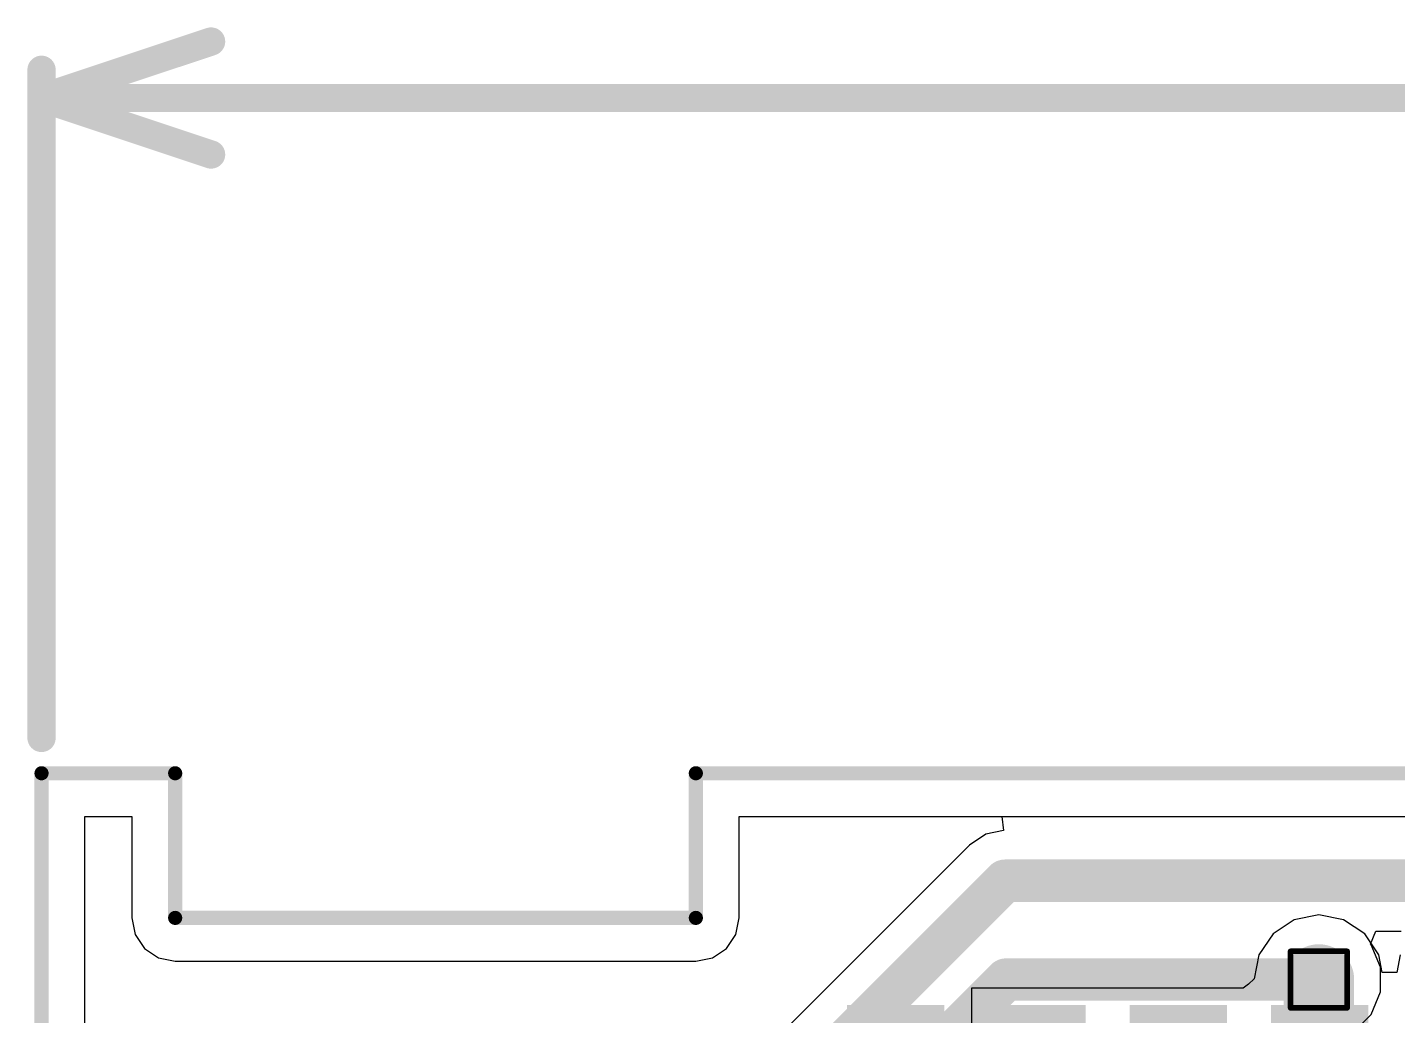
# Model space of a CAD drawing. Header units: inches. Extents: x -1 to 9.6, y 0 to 3.9.
# Drawn here: x -0.005 to 0.4799, y 1.1972 to 1.547 of the extents above; entities that cross this region are included whole.
import ezdxf

# ---------------------------------------------------------------- set-up
doc = ezdxf.new("R2010")
doc.units = ezdxf.units.IN
doc.header["$MEASUREMENT"] = 0
for name, color, linetype in [('Board Outline', 216, 'Continuous'), ('Bottom Layer', 5, 'Continuous'), ('Dimensions', 6, 'Continuous'), ('Drill Drawing', 1, 'Continuous'), ('Top Layer', 1, 'Continuous'), ('Top Overlay', 2, 'Continuous'), ('Top Paste', 8, 'Continuous'), ('Top Solder', 216, 'Continuous'), ('Via Holes', 16, 'Continuous')]:
    doc.layers.add(name, color=color, linetype=linetype)

# ---------------------------------------------------------------- blocks, each defined once
blk = doc.blocks.new('SOIC_14_10')
at = {"layer": 'Top Layer'}
for points in [[(-0.13819, 0.13681), (-0.13819, 0.16319), (-0.07441, 0.16319), (-0.07441, 0.13681)], [(0.07441, 0.13681), (0.07441, 0.16319), (0.13819, 0.16319), (0.13819, 0.13681)], [(-0.13819, 0.08681), (-0.13819, 0.11319), (-0.07441, 0.11319), (-0.07441, 0.08681)], [(0.07441, 0.08681), (0.07441, 0.11319), (0.13819, 0.11319), (0.13819, 0.08681)], [(-0.13819, 0.03681), (-0.13819, 0.06319), (-0.07441, 0.06319), (-0.07441, 0.03681)], [(0.07441, 0.03681), (0.07441, 0.06319), (0.13819, 0.06319), (0.13819, 0.03681)], [(-0.13819, -0.01319), (-0.13819, 0.01319), (-0.07441, 0.01319), (-0.07441, -0.01319)], [(0.07441, -0.01319), (0.07441, 0.01319), (0.13819, 0.01319), (0.13819, -0.01319)], [(-0.13819, -0.06319), (-0.13819, -0.03681), (-0.07441, -0.03681), (-0.07441, -0.06319)], [(0.07441, -0.06319), (0.07441, -0.03681), (0.13819, -0.03681), (0.13819, -0.06319)], [(-0.13819, -0.11319), (-0.13819, -0.08681), (-0.07441, -0.08681), (-0.07441, -0.11319)], [(0.07441, -0.11319), (0.07441, -0.08681), (0.13819, -0.08681), (0.13819, -0.11319)], [(-0.13819, -0.16319), (-0.13819, -0.13681), (-0.07441, -0.13681), (-0.07441, -0.16319)], [(0.07441, -0.16319), (0.07441, -0.13681), (0.13819, -0.13681), (0.13819, -0.16319)]]:
    blk.add_hatch(color=1, dxfattribs=at).paths.add_polyline_path(points)
at = {"layer": 'Top Overlay'}
blk.add_hatch(color=2, dxfattribs=at).paths.add_polyline_path([(-0.07037, 0.134), (-0.05637, 0.134), (-0.05637, 0.166), (-0.07037, 0.166)])
at = {"layer": 'Top Paste'}
for points in [[(-0.13819, 0.13681), (-0.13819, 0.16319), (-0.07441, 0.16319), (-0.07441, 0.13681)], [(0.07441, 0.13681), (0.07441, 0.16319), (0.13819, 0.16319), (0.13819, 0.13681)], [(-0.13819, 0.08681), (-0.13819, 0.11319), (-0.07441, 0.11319), (-0.07441, 0.08681)], [(0.07441, 0.08681), (0.07441, 0.11319), (0.13819, 0.11319), (0.13819, 0.08681)], [(-0.13819, 0.03681), (-0.13819, 0.06319), (-0.07441, 0.06319), (-0.07441, 0.03681)], [(0.07441, 0.03681), (0.07441, 0.06319), (0.13819, 0.06319), (0.13819, 0.03681)], [(-0.13819, -0.01319), (-0.13819, 0.01319), (-0.07441, 0.01319), (-0.07441, -0.01319)], [(0.07441, -0.01319), (0.07441, 0.01319), (0.13819, 0.01319), (0.13819, -0.01319)], [(-0.13819, -0.06319), (-0.13819, -0.03681), (-0.07441, -0.03681), (-0.07441, -0.06319)], [(0.07441, -0.06319), (0.07441, -0.03681), (0.13819, -0.03681), (0.13819, -0.06319)], [(-0.13819, -0.11319), (-0.13819, -0.08681), (-0.07441, -0.08681), (-0.07441, -0.11319)], [(0.07441, -0.11319), (0.07441, -0.08681), (0.13819, -0.08681), (0.13819, -0.11319)], [(-0.13819, -0.16319), (-0.13819, -0.13681), (-0.07441, -0.13681), (-0.07441, -0.16319)], [(0.07441, -0.16319), (0.07441, -0.13681), (0.13819, -0.13681), (0.13819, -0.16319)]]:
    blk.add_hatch(color=8, dxfattribs=at).paths.add_polyline_path(points)
at = {"layer": 'Top Solder'}
for points in [[(-0.14219, 0.13281), (-0.14219, 0.16719), (-0.07041, 0.16719), (-0.07041, 0.13281)], [(0.07041, 0.13281), (0.07041, 0.16719), (0.14219, 0.16719), (0.14219, 0.13281)], [(-0.14219, 0.08281), (-0.14219, 0.11719), (-0.07041, 0.11719), (-0.07041, 0.08281)], [(0.07041, 0.08281), (0.07041, 0.11719), (0.14219, 0.11719), (0.14219, 0.08281)], [(-0.14219, 0.03281), (-0.14219, 0.06719), (-0.07041, 0.06719), (-0.07041, 0.03281)], [(0.07041, 0.03281), (0.07041, 0.06719), (0.14219, 0.06719), (0.14219, 0.03281)], [(-0.14219, -0.01719), (-0.14219, 0.01719), (-0.07041, 0.01719), (-0.07041, -0.01719)], [(0.07041, -0.01719), (0.07041, 0.01719), (0.14219, 0.01719), (0.14219, -0.01719)], [(-0.14219, -0.06719), (-0.14219, -0.03281), (-0.07041, -0.03281), (-0.07041, -0.06719)], [(0.07041, -0.06719), (0.07041, -0.03281), (0.14219, -0.03281), (0.14219, -0.06719)], [(-0.14219, -0.11719), (-0.14219, -0.08281), (-0.07041, -0.08281), (-0.07041, -0.11719)], [(0.07041, -0.11719), (0.07041, -0.08281), (0.14219, -0.08281), (0.14219, -0.11719)], [(-0.14219, -0.16719), (-0.14219, -0.13281), (-0.07041, -0.13281), (-0.07041, -0.16719)], [(0.07041, -0.16719), (0.07041, -0.13281), (0.14219, -0.13281), (0.14219, -0.16719)]]:
    blk.add_hatch(color=216, dxfattribs=at).paths.add_polyline_path(points)
at = {"layer": 'Top Overlay'}
for points in [[(-0.071, 0.172, 0.005, 0.005, 0), (0.074, 0.172, 0.005, 0.005, 0)], [(-0.15137, 0.156, 0.005, 0.005, 0), (-0.15137, 0.146, 0.005, 0.005, 0)], [(-0.15137, 0.156, 0.005, 0.005, 0), (-0.14637, 0.151, 0.005, 0.005, 0)], [(-0.14637, 0.151, 0.005, 0.005, 0), (-0.15137, 0.146, 0.005, 0.005, 0)], [(-0.071, -0.172, 0.005, 0.005, 0), (0.074, -0.172, 0.005, 0.005, 0)]]:
    blk.add_lwpolyline(points, format="xyseb", dxfattribs=at)
for points in [[(-0.07225, 0.172, 0.0025, 0.0025, 1), (-0.06975, 0.172, 0.0025, 0.0025, 1)], [(0.07275, 0.172, 0.0025, 0.0025, 1), (0.07525, 0.172, 0.0025, 0.0025, 1)], [(-0.15262, 0.156, 0.0025, 0.0025, 1), (-0.15012, 0.156, 0.0025, 0.0025, 1)], [(-0.15262, 0.156, 0.0025, 0.0025, 1), (-0.15012, 0.156, 0.0025, 0.0025, 1)], [(-0.14762, 0.151, 0.0025, 0.0025, 1), (-0.14512, 0.151, 0.0025, 0.0025, 1)], [(-0.14762, 0.151, 0.0025, 0.0025, 1), (-0.14512, 0.151, 0.0025, 0.0025, 1)], [(-0.15262, 0.146, 0.0025, 0.0025, 1), (-0.15012, 0.146, 0.0025, 0.0025, 1)], [(-0.15262, 0.146, 0.0025, 0.0025, 1), (-0.15012, 0.146, 0.0025, 0.0025, 1)], [(-0.07225, -0.172, 0.0025, 0.0025, 1), (-0.06975, -0.172, 0.0025, 0.0025, 1)], [(0.07275, -0.172, 0.0025, 0.0025, 1), (0.07525, -0.172, 0.0025, 0.0025, 1)]]:
    blk.add_lwpolyline(points, format="xyseb", close=True, dxfattribs=at)

msp = doc.modelspace()

# ---------------------------------------------------------------- hatches: boundary and pattern name
at = {"layer": 'Bottom Layer'}
h = msp.add_hatch(color=5, dxfattribs=at)
edge = h.paths.add_edge_path()
edge.add_arc((0.452, 1.21), 0.01181, 0, 360)
at = {"layer": 'Top Layer'}
h = msp.add_hatch(color=1, dxfattribs=at)
edge = h.paths.add_edge_path()
edge.add_arc((0.452, 1.21), 0.01181, 0, 360)
at = {"layer": 'Via Holes'}
h = msp.add_hatch(color=7, dxfattribs=at)
edge = h.paths.add_edge_path()
edge.add_arc((0.452, 1.21), 0.00591, 0, 360)

# ---------------------------------------------------------------- linework, layer by layer
at = {"layer": 'Board Outline'}
for points in [[(0, 1.28302, 0.005, 0.005, 0), (0.04729, 1.28302, 0.005, 0.005, 0)], [(0, 0, 0.005, 0.005, 0), (0, 1.28302, 0.005, 0.005, 0)], [(0.04729, 1.23183, 0.005, 0.005, 0), (0.04729, 1.28302, 0.005, 0.005, 0)], [(0.23154, 1.23183, 0.005, 0.005, 0), (0.23154, 1.28302, 0.005, 0.005, 0)], [(0.23154, 1.28302, 0.005, 0.005, 0), (2.21124, 1.28302, 0.005, 0.005, 0)], [(0.04729, 1.23183, 0.005, 0.005, 0), (0.23154, 1.23183, 0.005, 0.005, 0)]]:
    msp.add_lwpolyline(points, format="xyseb", dxfattribs=at)
for points in [[(-0.00125, 1.28302, 0.0025, 0.0025, 1), (0.00125, 1.28302, 0.0025, 0.0025, 1)], [(-0.00125, 1.28302, 0.0025, 0.0025, 1), (0.00125, 1.28302, 0.0025, 0.0025, 1)], [(0.04604, 1.28302, 0.0025, 0.0025, 1), (0.04854, 1.28302, 0.0025, 0.0025, 1)], [(0.04604, 1.28302, 0.0025, 0.0025, 1), (0.04854, 1.28302, 0.0025, 0.0025, 1)], [(0.23029, 1.28302, 0.0025, 0.0025, 1), (0.23279, 1.28302, 0.0025, 0.0025, 1)], [(0.23029, 1.28302, 0.0025, 0.0025, 1), (0.23279, 1.28302, 0.0025, 0.0025, 1)], [(0.04604, 1.23183, 0.0025, 0.0025, 1), (0.04854, 1.23183, 0.0025, 0.0025, 1)], [(0.04604, 1.23183, 0.0025, 0.0025, 1), (0.04854, 1.23183, 0.0025, 0.0025, 1)], [(0.23029, 1.23183, 0.0025, 0.0025, 1), (0.23279, 1.23183, 0.0025, 0.0025, 1)], [(0.23029, 1.23183, 0.0025, 0.0025, 1), (0.23279, 1.23183, 0.0025, 0.0025, 1)]]:
    msp.add_lwpolyline(points, format="xyseb", close=True, dxfattribs=at)
at = {"layer": 'Bottom Layer'}
for p, q in [((0.01529, 0.01529), (0.01529, 1.26772)), ((0.01529, 1.26772), (0.03199, 1.26772)), ((0.03199, 1.26772), (0.03199, 1.23183)), ((0.24683, 1.23183), (0.24683, 1.26772)), ((0.24683, 1.26772), (0.33987, 1.26772)), ((0.33987, 1.26772), (0.34036, 1.26272)), ((0.33414, 1.26148), (0.32835, 1.25762)), ((0.34036, 1.26272), (0.33414, 1.26148)), ((0.32835, 1.25762), (0.07083, 1.00009)), ((0.32835, 1.25762), (0.32835, 1.25762)), ((0.03199, 1.23183), (0.03316, 1.22598)), ((0.24567, 1.22598), (0.24683, 1.23183)), ((0.47031, 1.22254), (0.47222, 1.22716)), ((0.47222, 1.22716), (0.48114, 1.22716)), ((0.03316, 1.22598), (0.03647, 1.22102)), ((0.24235, 1.22102), (0.24567, 1.22598)), ((0.47049, 1.22235), (0.47031, 1.22254)), ((0.47381, 1.21434), (0.47049, 1.22235)), ((0.03647, 1.22102), (0.04144, 1.2177)), ((0.04144, 1.2177), (0.04729, 1.21654)), ((0.23154, 1.21654), (0.23739, 1.2177)), ((0.23739, 1.2177), (0.24235, 1.22102)), ((0.04729, 1.21654), (0.23154, 1.21654)), ((0.47381, 1.20566), (0.47381, 1.21434)), ((0.47049, 1.19765), (0.47381, 1.20566)), ((0.46435, 1.19151), (0.47049, 1.19765))]:
    msp.add_line(p, q, dxfattribs=at)
for points in [[(0.08345, 0.98748, 0.015, 0.015, 0), (0.34097, 1.245, 0.015, 0.015, 0)], [(0.34097, 1.245, 0.015, 0.015, 0), (0.48853, 1.245, 0.015, 0.015, 0)], [(0.10845, 0.97712, 0.015, 0.015, 0), (0.34133, 1.21, 0.015, 0.015, 0)], [(0.34133, 1.21, 0.015, 0.015, 0), (0.452, 1.21, 0.015, 0.015, 0)]]:
    msp.add_lwpolyline(points, format="xyseb", dxfattribs=at)
for points in [[(0.33722, 1.245, 0.0075, 0.0075, 1), (0.34472, 1.245, 0.0075, 0.0075, 1)], [(0.33722, 1.245, 0.0075, 0.0075, 1), (0.34472, 1.245, 0.0075, 0.0075, 1)], [(0.33758, 1.21, 0.0075, 0.0075, 1), (0.34508, 1.21, 0.0075, 0.0075, 1)], [(0.33758, 1.21, 0.0075, 0.0075, 1), (0.34508, 1.21, 0.0075, 0.0075, 1)], [(0.44825, 1.21, 0.0075, 0.0075, 1), (0.45575, 1.21, 0.0075, 0.0075, 1)]]:
    msp.add_lwpolyline(points, format="xyseb", close=True, dxfattribs=at)
at = {"layer": 'Dimensions'}
for points in [[(0, 1.522, 0.01, 0.01, 0), (0.06, 1.542, 0.01, 0.01, 0)], [(0, 1.29552, 0.01, 0.01, 0), (0, 1.532, 0.01, 0.01, 0)], [(0, 1.522, 0.01, 0.01, 0), (0.06, 1.502, 0.01, 0.01, 0)], [(0, 1.522, 0.01, 0.01, 0), (0.4866, 1.522, 0.01, 0.01, 0)]]:
    msp.add_lwpolyline(points, format="xyseb", dxfattribs=at)
for points in [[(0.0575, 1.542, 0.005, 0.005, 1), (0.0625, 1.542, 0.005, 0.005, 1)], [(-0.0025, 1.532, 0.005, 0.005, 1), (0.0025, 1.532, 0.005, 0.005, 1)], [(-0.0025, 1.522, 0.005, 0.005, 1), (0.0025, 1.522, 0.005, 0.005, 1)], [(-0.0025, 1.522, 0.005, 0.005, 1), (0.0025, 1.522, 0.005, 0.005, 1)], [(-0.0025, 1.522, 0.005, 0.005, 1), (0.0025, 1.522, 0.005, 0.005, 1)], [(0.0575, 1.502, 0.005, 0.005, 1), (0.0625, 1.502, 0.005, 0.005, 1)], [(-0.0025, 1.29552, 0.005, 0.005, 1), (0.0025, 1.29552, 0.005, 0.005, 1)]]:
    msp.add_lwpolyline(points, format="xyseb", close=True, dxfattribs=at)
at = {"layer": 'Drill Drawing'}
for points in [[(0.442, 1.22, 0.002, 0.002, 0), (0.462, 1.22, 0.002, 0.002, 0)], [(0.442, 1.2, 0.002, 0.002, 0), (0.442, 1.22, 0.002, 0.002, 0)], [(0.462, 1.2, 0.002, 0.002, 0), (0.462, 1.22, 0.002, 0.002, 0)], [(0.442, 1.2, 0.002, 0.002, 0), (0.462, 1.2, 0.002, 0.002, 0)]]:
    msp.add_lwpolyline(points, format="xyseb", dxfattribs=at)
for points in [[(0.4415, 1.22, 0.001, 0.001, 1), (0.4425, 1.22, 0.001, 0.001, 1)], [(0.4415, 1.22, 0.001, 0.001, 1), (0.4425, 1.22, 0.001, 0.001, 1)], [(0.4615, 1.22, 0.001, 0.001, 1), (0.4625, 1.22, 0.001, 0.001, 1)], [(0.4615, 1.22, 0.001, 0.001, 1), (0.4625, 1.22, 0.001, 0.001, 1)], [(0.4415, 1.2, 0.001, 0.001, 1), (0.4425, 1.2, 0.001, 0.001, 1)], [(0.4415, 1.2, 0.001, 0.001, 1), (0.4425, 1.2, 0.001, 0.001, 1)], [(0.4615, 1.2, 0.001, 0.001, 1), (0.4625, 1.2, 0.001, 0.001, 1)], [(0.4615, 1.2, 0.001, 0.001, 1), (0.4625, 1.2, 0.001, 0.001, 1)]]:
    msp.add_lwpolyline(points, format="xyseb", close=True, dxfattribs=at)
at = {"layer": 'Top Layer'}
for p, q in [((0.01529, 0.01529), (0.01529, 1.26772)), ((0.01529, 1.26772), (0.03199, 1.26772)), ((0.03199, 1.26772), (0.03199, 1.23183)), ((0.24683, 1.23183), (0.24683, 1.26772)), ((0.24683, 1.26772), (2.19594, 1.26772)), ((0.03199, 1.23183), (0.03316, 1.22598)), ((0.24567, 1.22598), (0.24683, 1.23183)), ((0.452, 1.23294), (0.44322, 1.23119)), ((0.46078, 1.23119), (0.452, 1.23294)), ((0.44322, 1.23119), (0.43578, 1.22622)), ((0.46822, 1.22622), (0.46078, 1.23119)), ((0.03316, 1.22598), (0.03647, 1.22102)), ((0.24235, 1.22102), (0.24567, 1.22598)), ((0.43578, 1.22622), (0.43081, 1.21878)), ((0.47319, 1.21878), (0.46822, 1.22622)), ((0.03647, 1.22102), (0.04144, 1.2177)), ((0.04144, 1.2177), (0.04729, 1.21654)), ((0.23154, 1.21654), (0.23739, 1.2177)), ((0.23739, 1.2177), (0.24235, 1.22102)), ((0.43081, 1.21878), (0.42911, 1.21025)), ((0.47445, 1.21246), (0.47319, 1.21878)), ((0.48081, 1.21878), (0.47955, 1.21246)), ((0.04729, 1.21654), (0.23154, 1.21654)), ((0.47955, 1.21246), (0.47445, 1.21246)), ((0.42707, 1.20843), (0.42525, 1.20699)), ((0.42911, 1.21025), (0.42707, 1.20843)), ((0.37546, 1.20699), (0.32908, 1.20699)), ((0.32908, 1.20699), (0.32908, 1.16547)), ((0.37908, 1.20699), (0.37546, 1.20699)), ((0.37546, 1.20699), (0.37546, 1.20699)), ((0.42406, 1.20699), (0.37908, 1.20699)), ((0.37908, 1.20699), (0.37908, 1.20699)), ((0.42525, 1.20699), (0.42406, 1.20699))]:
    msp.add_line(p, q, dxfattribs=at)
msp.add_lwpolyline([(0.452, 1.16537, 0.025, 0.025, 0), (0.452, 1.21, 0.025, 0.025, 0)], format="xyseb", dxfattribs=at)
msp.add_lwpolyline([(0.44575, 1.21, 0.0125, 0.0125, 1), (0.45825, 1.21, 0.0125, 0.0125, 1)], format="xyseb", close=True, dxfattribs=at)

# ---------------------------------------------------------------- block references
at = {"rotation": 90}
msp.add_blockref('SOIC_14_10', (0.45227, 1.0588), dxfattribs=at)

doc.saveas('drawing.dxf')
